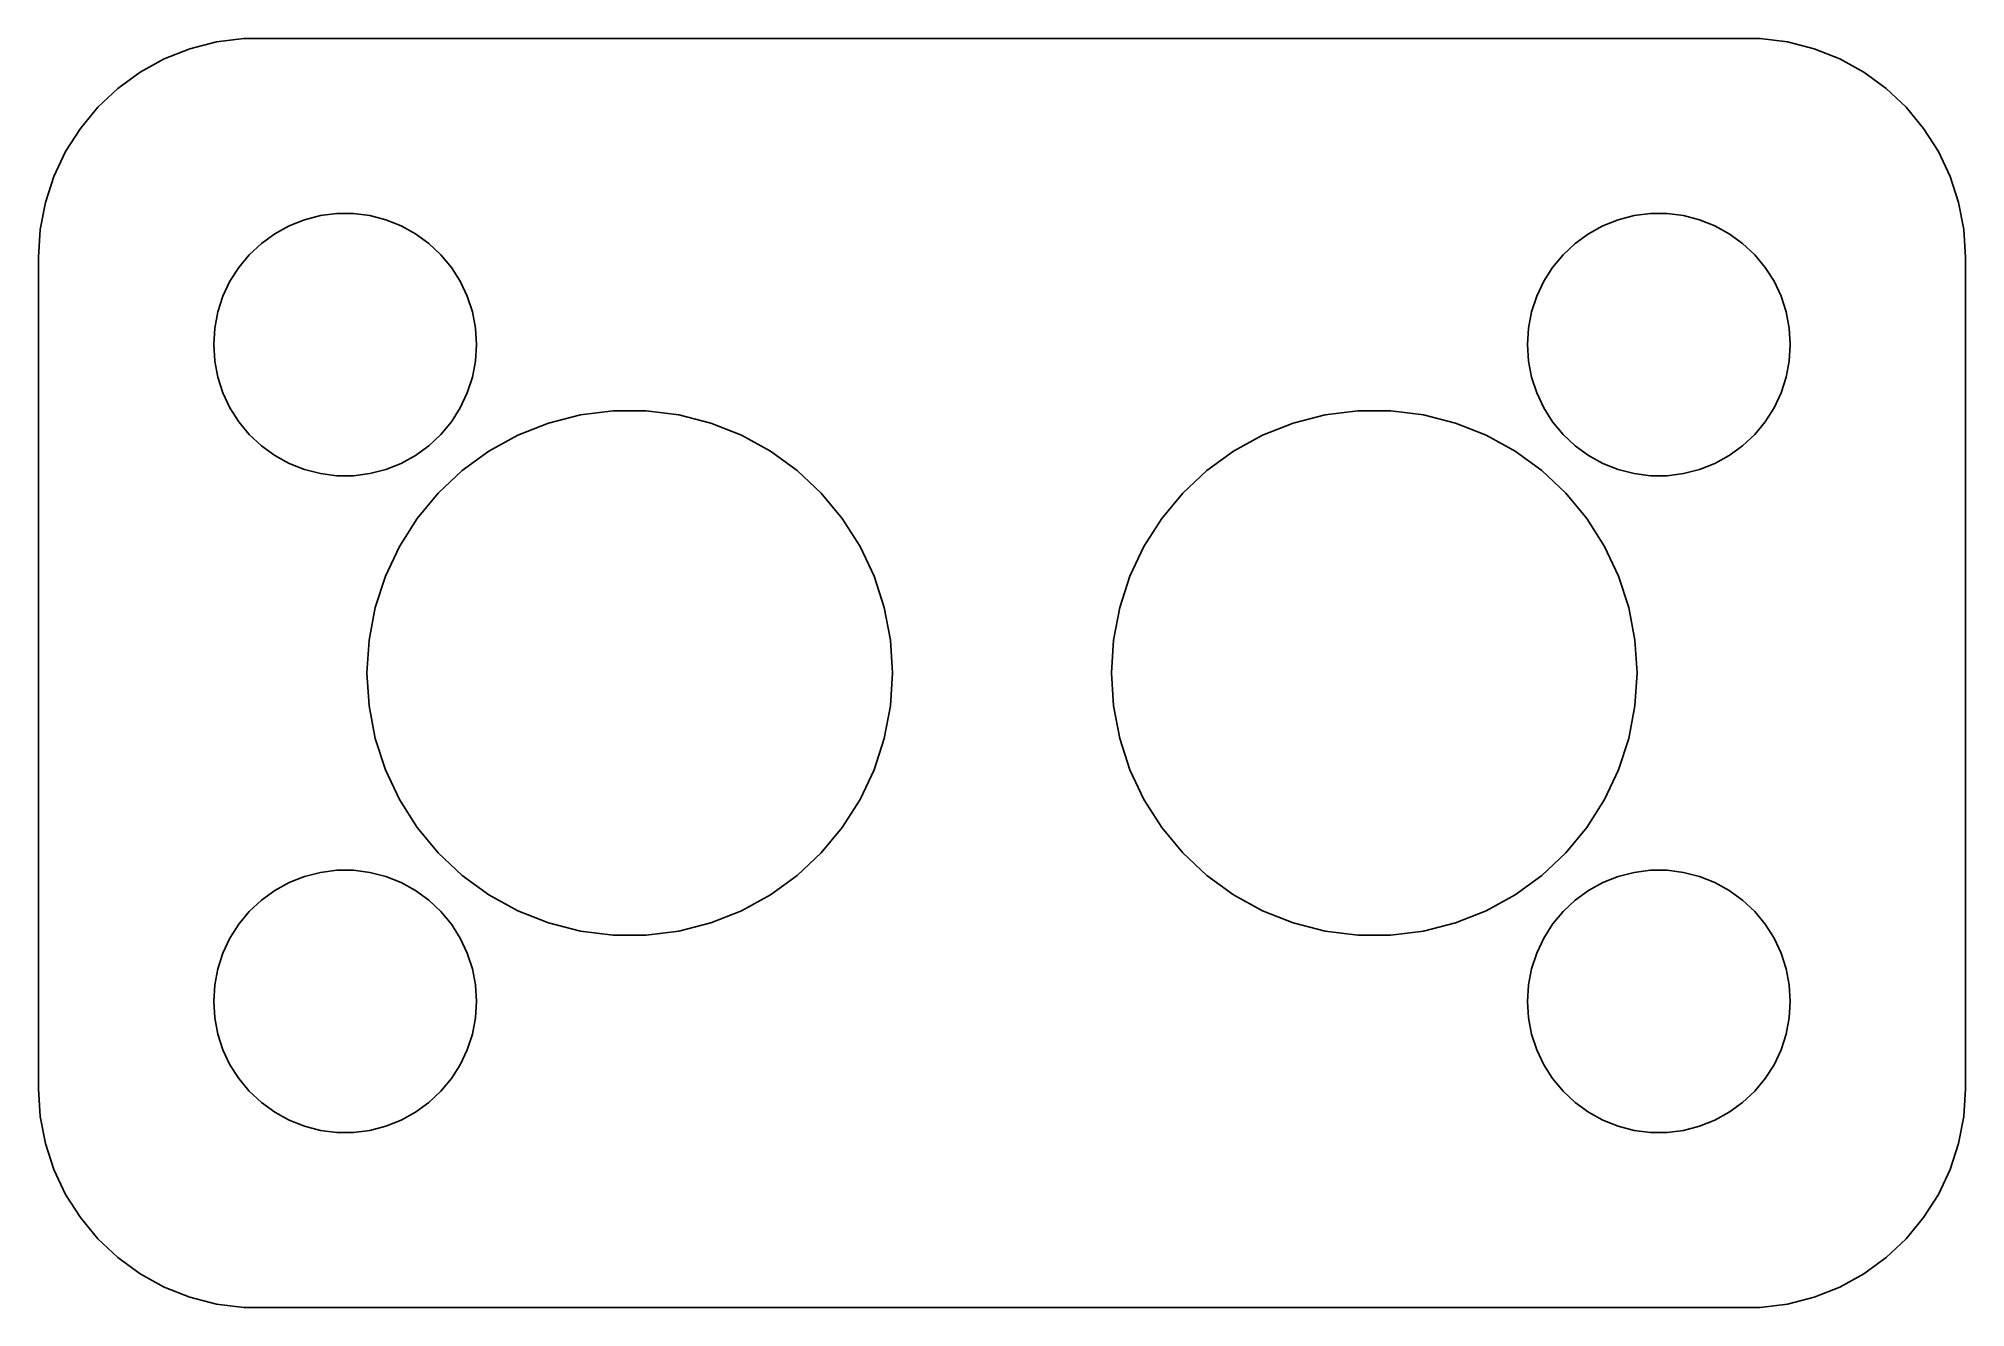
# Model space of a CAD drawing. Header units: metres. Extents: x -22 to 22, y 24.5 to 53.5.
import ezdxf

# ---------------------------------------------------------------- set-up
doc = ezdxf.new("R2010")
doc.units = ezdxf.units.M

msp = doc.modelspace()

# ---------------------------------------------------------------- linework, layer by layer
for p, q in [((-18.5451, 53.2553), (-19.1289, 53.0241)), ((-17.9369, 53.4114), (-18.5451, 53.2553)), ((-17.3139, 53.4901), (-17.9369, 53.4114)), ((17.3139, 53.4901), (-17.3139, 53.4901)), ((17.9369, 53.4114), (17.3139, 53.4901)), ((18.5451, 53.2553), (17.9369, 53.4114)), ((19.1289, 53.0241), (18.5451, 53.2553)), ((-19.1289, 53.0241), (-19.6791, 52.7216)), ((19.6791, 52.7216), (19.1289, 53.0241)), ((-19.6791, 52.7216), (-20.1871, 52.3526)), ((20.1871, 52.3526), (19.6791, 52.7216)), ((-20.6448, 51.9227), (-21.0451, 51.4389)), ((-20.1871, 52.3526), (-20.6448, 51.9227)), ((20.6448, 51.9227), (20.1871, 52.3526)), ((21.0451, 51.4389), (20.6448, 51.9227)), ((-21.0451, 51.4389), (-21.3815, 50.9088)), ((21.3815, 50.9088), (21.0451, 51.4389)), ((-21.3815, 50.9088), (-21.6489, 50.3406)), ((21.6489, 50.3406), (21.3815, 50.9088)), ((-21.6489, 50.3406), (-21.8429, 49.7434)), ((21.8429, 49.7434), (21.6489, 50.3406)), ((-21.8429, 49.7434), (-21.9606, 49.1267)), ((21.9606, 49.1267), (21.8429, 49.7434)), ((-16.2773, 49.2145), (-15.927, 49.3532)), ((-15.927, 49.3532), (-15.5621, 49.4469)), ((-15.5621, 49.4469), (-15.1884, 49.4941)), ((-15.1884, 49.4941), (-14.8116, 49.4941)), ((-14.8116, 49.4941), (-14.4379, 49.4469)), ((-14.4379, 49.4469), (-14.0729, 49.3532)), ((-14.0729, 49.3532), (-13.7227, 49.2145)), ((13.7227, 49.2145), (14.0729, 49.3532)), ((14.0729, 49.3532), (14.4379, 49.4469)), ((14.4379, 49.4469), (14.8116, 49.4941)), ((14.8116, 49.4941), (15.1884, 49.4941)), ((15.1884, 49.4941), (15.5621, 49.4469)), ((15.5621, 49.4469), (15.927, 49.3532)), ((15.927, 49.3532), (16.2773, 49.2145)), ((-21.9606, 49.1267), (-22, 48.5)), ((-16.9123, 48.8115), (-16.6075, 49.033)), ((-16.6075, 49.033), (-16.2773, 49.2145)), ((-13.7227, 49.2145), (-13.3925, 49.033)), ((-13.3925, 49.033), (-13.0877, 48.8115)), ((13.0877, 48.8115), (13.3925, 49.033)), ((13.3925, 49.033), (13.7227, 49.2145)), ((16.2773, 49.2145), (16.6075, 49.033)), ((16.6075, 49.033), (16.9123, 48.8115)), ((22, 48.5), (21.9606, 49.1267)), ((-22, 48.5), (-22, 29.5)), ((-17.427, 48.2634), (-17.1869, 48.5536)), ((-17.1869, 48.5536), (-16.9123, 48.8115)), ((-13.0877, 48.8115), (-12.8131, 48.5536)), ((-12.8131, 48.5536), (-12.5729, 48.2634)), ((12.5729, 48.2634), (12.8131, 48.5536)), ((12.8131, 48.5536), (13.0877, 48.8115)), ((16.9123, 48.8115), (17.1869, 48.5536)), ((17.1869, 48.5536), (17.427, 48.2634)), ((22, 29.5), (22, 48.5)), ((-17.6289, 47.9453), (-17.427, 48.2634)), ((-12.5729, 48.2634), (-12.3711, 47.9453)), ((12.3711, 47.9453), (12.5729, 48.2634)), ((17.427, 48.2634), (17.6289, 47.9453)), ((-17.9057, 47.2461), (-17.7893, 47.6044)), ((-17.7893, 47.6044), (-17.6289, 47.9453)), ((-12.3711, 47.9453), (-12.2107, 47.6044)), ((-12.2107, 47.6044), (-12.0942, 47.2461)), ((12.0942, 47.2461), (12.2107, 47.6044)), ((12.2107, 47.6044), (12.3711, 47.9453)), ((17.6289, 47.9453), (17.7893, 47.6044)), ((17.7893, 47.6044), (17.9057, 47.2461)), ((-17.9763, 46.876), (-17.9057, 47.2461)), ((-12.0942, 47.2461), (-12.0237, 46.876)), ((12.0237, 46.876), (12.0942, 47.2461)), ((17.9057, 47.2461), (17.9763, 46.876)), ((-18, 46.5), (-17.9763, 46.876)), ((-12.0237, 46.876), (-12, 46.5)), ((12, 46.5), (12.0237, 46.876)), ((17.9763, 46.876), (18, 46.5)), ((-17.9763, 46.124), (-18, 46.5)), ((-12, 46.5), (-12.0237, 46.124)), ((12.0237, 46.124), (12, 46.5)), ((18, 46.5), (17.9763, 46.124)), ((-17.9057, 45.7539), (-17.9763, 46.124)), ((-12.0237, 46.124), (-12.0942, 45.7539)), ((12.0942, 45.7539), (12.0237, 46.124)), ((17.9763, 46.124), (17.9057, 45.7539)), ((-17.7893, 45.3956), (-17.9057, 45.7539)), ((-17.6289, 45.0547), (-17.7893, 45.3956)), ((-12.2107, 45.3956), (-12.3711, 45.0547)), ((-12.0942, 45.7539), (-12.2107, 45.3956)), ((12.2107, 45.3956), (12.0942, 45.7539)), ((12.3711, 45.0547), (12.2107, 45.3956)), ((17.7893, 45.3956), (17.6289, 45.0547)), ((17.9057, 45.7539), (17.7893, 45.3956)), ((-17.427, 44.7366), (-17.6289, 45.0547)), ((-12.3711, 45.0547), (-12.5729, 44.7366)), ((-10.3541, 44.7063), (-9.62428, 44.8937)), ((-9.62428, 44.8937), (-8.87674, 44.9882)), ((-8.87674, 44.9882), (-8.12325, 44.9882)), ((-8.12325, 44.9882), (-7.3757, 44.8937)), ((-7.3757, 44.8937), (-6.64589, 44.7063)), ((6.64589, 44.7063), (7.3757, 44.8937)), ((7.3757, 44.8937), (8.12325, 44.9882)), ((8.12325, 44.9882), (8.87674, 44.9882)), ((8.87674, 44.9882), (9.62428, 44.8937)), ((9.62428, 44.8937), (10.3541, 44.7063)), ((12.5729, 44.7366), (12.3711, 45.0547)), ((17.6289, 45.0547), (17.427, 44.7366)), ((-17.1869, 44.4464), (-17.427, 44.7366)), ((-16.9123, 44.1884), (-17.1869, 44.4464)), ((-12.8131, 44.4464), (-13.0877, 44.1884)), ((-12.5729, 44.7366), (-12.8131, 44.4464)), ((-11.0547, 44.429), (-10.3541, 44.7063)), ((-6.64589, 44.7063), (-5.94531, 44.429)), ((5.94531, 44.429), (6.64589, 44.7063)), ((10.3541, 44.7063), (11.0547, 44.429)), ((12.8131, 44.4464), (12.5729, 44.7366)), ((13.0877, 44.1884), (12.8131, 44.4464)), ((17.1869, 44.4464), (16.9123, 44.1884)), ((17.427, 44.7366), (17.1869, 44.4464)), ((-16.6075, 43.967), (-16.9123, 44.1884)), ((-13.0877, 44.1884), (-13.3925, 43.967)), ((-12.3245, 43.6231), (-11.715, 44.066)), ((-11.715, 44.066), (-11.0547, 44.429)), ((-5.94531, 44.429), (-5.28503, 44.066)), ((-5.28503, 44.066), (-4.67545, 43.6231)), ((4.67545, 43.6231), (5.28503, 44.066)), ((5.28503, 44.066), (5.94531, 44.429)), ((11.0547, 44.429), (11.715, 44.066)), ((11.715, 44.066), (12.3245, 43.6231)), ((13.3925, 43.967), (13.0877, 44.1884)), ((16.9123, 44.1884), (16.6075, 43.967)), ((-16.2773, 43.7855), (-16.6075, 43.967)), ((-15.927, 43.6468), (-16.2773, 43.7855)), ((-15.5621, 43.5531), (-15.927, 43.6468)), ((-14.0729, 43.6468), (-14.4379, 43.5531)), ((-13.7227, 43.7855), (-14.0729, 43.6468)), ((-13.3925, 43.967), (-13.7227, 43.7855)), ((-12.8738, 43.1073), (-12.3245, 43.6231)), ((-4.67545, 43.6231), (-4.12617, 43.1073)), ((4.12617, 43.1073), (4.67545, 43.6231)), ((12.3245, 43.6231), (12.8738, 43.1073)), ((13.7227, 43.7855), (13.3925, 43.967)), ((14.0729, 43.6468), (13.7227, 43.7855)), ((14.4379, 43.5531), (14.0729, 43.6468)), ((15.927, 43.6468), (15.5621, 43.5531)), ((16.2773, 43.7855), (15.927, 43.6468)), ((16.6075, 43.967), (16.2773, 43.7855)), ((-15.1884, 43.5059), (-15.5621, 43.5531)), ((-14.8116, 43.5059), (-15.1884, 43.5059)), ((-14.4379, 43.5531), (-14.8116, 43.5059)), ((14.8116, 43.5059), (14.4379, 43.5531)), ((15.1884, 43.5059), (14.8116, 43.5059)), ((15.5621, 43.5531), (15.1884, 43.5059)), ((-13.3541, 42.5267), (-12.8738, 43.1073)), ((-4.12617, 43.1073), (-3.64589, 42.5267)), ((3.64589, 42.5267), (4.12617, 43.1073)), ((12.8738, 43.1073), (13.3541, 42.5267)), ((-13.7578, 41.8905), (-13.3541, 42.5267)), ((-3.64589, 42.5267), (-3.24216, 41.8905)), ((3.24216, 41.8905), (3.64589, 42.5267)), ((13.3541, 42.5267), (13.7578, 41.8905)), ((-14.0786, 41.2087), (-13.7578, 41.8905)), ((-3.24216, 41.8905), (-2.92134, 41.2087)), ((2.92134, 41.2087), (3.24216, 41.8905)), ((13.7578, 41.8905), (14.0786, 41.2087)), ((-14.3115, 40.4921), (-14.0786, 41.2087)), ((-2.92134, 41.2087), (-2.68849, 40.4921)), ((2.68849, 40.4921), (2.92134, 41.2087)), ((14.0786, 41.2087), (14.3115, 40.4921)), ((-14.4527, 39.752), (-14.3115, 40.4921)), ((-2.68849, 40.4921), (-2.5473, 39.752)), ((2.5473, 39.752), (2.68849, 40.4921)), ((14.3115, 40.4921), (14.4527, 39.752)), ((-14.5, 39), (-14.4527, 39.752)), ((-2.5473, 39.752), (-2.5, 39)), ((2.5, 39), (2.5473, 39.752)), ((14.4527, 39.752), (14.5, 39)), ((-14.4527, 38.248), (-14.5, 39)), ((-2.5, 39), (-2.5473, 38.248)), ((2.5473, 38.248), (2.5, 39)), ((14.5, 39), (14.4527, 38.248)), ((-14.3115, 37.5079), (-14.4527, 38.248)), ((-2.5473, 38.248), (-2.68849, 37.5079)), ((2.68849, 37.5079), (2.5473, 38.248)), ((14.4527, 38.248), (14.3115, 37.5079)), ((-14.0786, 36.7913), (-14.3115, 37.5079)), ((-2.68849, 37.5079), (-2.92134, 36.7913)), ((2.92134, 36.7913), (2.68849, 37.5079)), ((14.3115, 37.5079), (14.0786, 36.7913)), ((-13.7578, 36.1095), (-14.0786, 36.7913)), ((-2.92134, 36.7913), (-3.24216, 36.1095)), ((3.24216, 36.1095), (2.92134, 36.7913)), ((14.0786, 36.7913), (13.7578, 36.1095)), ((-13.3541, 35.4733), (-13.7578, 36.1095)), ((-3.24216, 36.1095), (-3.64589, 35.4733)), ((3.64589, 35.4733), (3.24216, 36.1095)), ((13.7578, 36.1095), (13.3541, 35.4733)), ((-12.8738, 34.8927), (-13.3541, 35.4733)), ((-3.64589, 35.4733), (-4.12617, 34.8927)), ((4.12617, 34.8927), (3.64589, 35.4733)), ((13.3541, 35.4733), (12.8738, 34.8927)), ((-12.3245, 34.3769), (-12.8738, 34.8927)), ((-4.12617, 34.8927), (-4.67545, 34.3769)), ((4.67545, 34.3769), (4.12617, 34.8927)), ((12.8738, 34.8927), (12.3245, 34.3769)), ((-16.2773, 34.2145), (-15.927, 34.3532)), ((-15.927, 34.3532), (-15.5621, 34.4469)), ((-15.5621, 34.4469), (-15.1884, 34.4941)), ((-15.1884, 34.4941), (-14.8116, 34.4941)), ((-14.8116, 34.4941), (-14.4379, 34.4469)), ((-14.4379, 34.4469), (-14.0729, 34.3532)), ((-14.0729, 34.3532), (-13.7227, 34.2145)), ((-11.715, 33.934), (-12.3245, 34.3769)), ((-4.67545, 34.3769), (-5.28503, 33.934)), ((5.28503, 33.934), (4.67545, 34.3769)), ((12.3245, 34.3769), (11.715, 33.934)), ((13.7227, 34.2145), (14.0729, 34.3532)), ((14.0729, 34.3532), (14.4379, 34.4469)), ((14.4379, 34.4469), (14.8116, 34.4941)), ((14.8116, 34.4941), (15.1884, 34.4941)), ((15.1884, 34.4941), (15.5621, 34.4469)), ((15.5621, 34.4469), (15.927, 34.3532)), ((15.927, 34.3532), (16.2773, 34.2145)), ((-16.9123, 33.8116), (-16.6075, 34.033)), ((-16.6075, 34.033), (-16.2773, 34.2145)), ((-13.7227, 34.2145), (-13.3925, 34.033)), ((-13.3925, 34.033), (-13.0877, 33.8116)), ((-11.0547, 33.571), (-11.715, 33.934)), ((-5.28503, 33.934), (-5.94531, 33.571)), ((5.94531, 33.571), (5.28503, 33.934)), ((11.715, 33.934), (11.0547, 33.571)), ((13.0877, 33.8116), (13.3925, 34.033)), ((13.3925, 34.033), (13.7227, 34.2145)), ((16.2773, 34.2145), (16.6075, 34.033)), ((16.6075, 34.033), (16.9123, 33.8116)), ((-17.427, 33.2634), (-17.1869, 33.5536)), ((-17.1869, 33.5536), (-16.9123, 33.8116)), ((-13.0877, 33.8116), (-12.8131, 33.5536)), ((-12.8131, 33.5536), (-12.5729, 33.2634)), ((-10.3541, 33.2937), (-11.0547, 33.571)), ((-5.94531, 33.571), (-6.64589, 33.2937)), ((6.64589, 33.2937), (5.94531, 33.571)), ((11.0547, 33.571), (10.3541, 33.2937)), ((12.5729, 33.2634), (12.8131, 33.5536)), ((12.8131, 33.5536), (13.0877, 33.8116)), ((16.9123, 33.8116), (17.1869, 33.5536)), ((17.1869, 33.5536), (17.427, 33.2634)), ((-17.6289, 32.9453), (-17.427, 33.2634)), ((-12.5729, 33.2634), (-12.3711, 32.9453)), ((-9.62428, 33.1063), (-10.3541, 33.2937)), ((-8.87674, 33.0118), (-9.62428, 33.1063)), ((-8.12325, 33.0118), (-8.87674, 33.0118)), ((-7.3757, 33.1063), (-8.12325, 33.0118)), ((-6.64589, 33.2937), (-7.3757, 33.1063)), ((7.3757, 33.1063), (6.64589, 33.2937)), ((8.12325, 33.0118), (7.3757, 33.1063)), ((8.87674, 33.0118), (8.12325, 33.0118)), ((9.62428, 33.1063), (8.87674, 33.0118)), ((10.3541, 33.2937), (9.62428, 33.1063)), ((12.3711, 32.9453), (12.5729, 33.2634)), ((17.427, 33.2634), (17.6289, 32.9453)), ((-17.9057, 32.2461), (-17.7893, 32.6044)), ((-17.7893, 32.6044), (-17.6289, 32.9453)), ((-12.3711, 32.9453), (-12.2107, 32.6044)), ((-12.2107, 32.6044), (-12.0942, 32.2461)), ((12.0942, 32.2461), (12.2107, 32.6044)), ((12.2107, 32.6044), (12.3711, 32.9453)), ((17.6289, 32.9453), (17.7893, 32.6044)), ((17.7893, 32.6044), (17.9057, 32.2461)), ((-17.9763, 31.876), (-17.9057, 32.2461)), ((-12.0942, 32.2461), (-12.0237, 31.876)), ((12.0237, 31.876), (12.0942, 32.2461)), ((17.9057, 32.2461), (17.9763, 31.876)), ((-18, 31.5), (-17.9763, 31.876)), ((-12.0237, 31.876), (-12, 31.5)), ((12, 31.5), (12.0237, 31.876)), ((17.9763, 31.876), (18, 31.5)), ((-17.9763, 31.124), (-18, 31.5)), ((-12, 31.5), (-12.0237, 31.124)), ((12.0237, 31.124), (12, 31.5)), ((18, 31.5), (17.9763, 31.124)), ((-17.9057, 30.7539), (-17.9763, 31.124)), ((-12.0237, 31.124), (-12.0942, 30.7539)), ((12.0942, 30.7539), (12.0237, 31.124)), ((17.9763, 31.124), (17.9057, 30.7539)), ((-17.7893, 30.3956), (-17.9057, 30.7539)), ((-17.6289, 30.0547), (-17.7893, 30.3956)), ((-12.2107, 30.3956), (-12.3711, 30.0547)), ((-12.0942, 30.7539), (-12.2107, 30.3956)), ((12.2107, 30.3956), (12.0942, 30.7539)), ((12.3711, 30.0547), (12.2107, 30.3956)), ((17.7893, 30.3956), (17.6289, 30.0547)), ((17.9057, 30.7539), (17.7893, 30.3956)), ((-17.427, 29.7366), (-17.6289, 30.0547)), ((-12.3711, 30.0547), (-12.5729, 29.7366)), ((12.5729, 29.7366), (12.3711, 30.0547)), ((17.6289, 30.0547), (17.427, 29.7366)), ((-22, 29.5), (-21.9606, 28.8733)), ((-17.1869, 29.4464), (-17.427, 29.7366)), ((-12.5729, 29.7366), (-12.8131, 29.4464)), ((12.8131, 29.4464), (12.5729, 29.7366)), ((17.427, 29.7366), (17.1869, 29.4464)), ((21.9606, 28.8733), (22, 29.5)), ((-16.9123, 29.1885), (-17.1869, 29.4464)), ((-16.6075, 28.967), (-16.9123, 29.1885)), ((-13.0877, 29.1885), (-13.3925, 28.967)), ((-12.8131, 29.4464), (-13.0877, 29.1885)), ((13.0877, 29.1885), (12.8131, 29.4464)), ((13.3925, 28.967), (13.0877, 29.1885)), ((16.9123, 29.1885), (16.6075, 28.967)), ((17.1869, 29.4464), (16.9123, 29.1885)), ((-21.9606, 28.8733), (-21.8429, 28.2566)), ((-16.2773, 28.7855), (-16.6075, 28.967)), ((-15.927, 28.6468), (-16.2773, 28.7855)), ((-15.5621, 28.5531), (-15.927, 28.6468)), ((-14.0729, 28.6468), (-14.4379, 28.5531)), ((-13.7227, 28.7855), (-14.0729, 28.6468)), ((-13.3925, 28.967), (-13.7227, 28.7855)), ((13.7227, 28.7855), (13.3925, 28.967)), ((14.0729, 28.6468), (13.7227, 28.7855)), ((14.4379, 28.5531), (14.0729, 28.6468)), ((15.927, 28.6468), (15.5621, 28.5531)), ((16.2773, 28.7855), (15.927, 28.6468)), ((16.6075, 28.967), (16.2773, 28.7855)), ((21.8429, 28.2566), (21.9606, 28.8733)), ((-21.8429, 28.2566), (-21.6489, 27.6594)), ((-15.1884, 28.5059), (-15.5621, 28.5531)), ((-14.8116, 28.5059), (-15.1884, 28.5059)), ((-14.4379, 28.5531), (-14.8116, 28.5059)), ((14.8116, 28.5059), (14.4379, 28.5531)), ((15.1884, 28.5059), (14.8116, 28.5059)), ((15.5621, 28.5531), (15.1884, 28.5059)), ((21.6489, 27.6594), (21.8429, 28.2566)), ((-21.6489, 27.6594), (-21.3815, 27.0912)), ((21.3815, 27.0912), (21.6489, 27.6594)), ((-21.3815, 27.0912), (-21.0451, 26.5611)), ((21.0451, 26.5611), (21.3815, 27.0912)), ((-21.0451, 26.5611), (-20.6448, 26.0773)), ((20.6448, 26.0773), (21.0451, 26.5611)), ((-20.6448, 26.0773), (-20.1871, 25.6474)), ((20.1871, 25.6474), (20.6448, 26.0773)), ((-20.1871, 25.6474), (-19.6791, 25.2784)), ((19.6791, 25.2784), (20.1871, 25.6474)), ((-19.6791, 25.2784), (-19.1289, 24.9759)), ((19.1289, 24.9759), (19.6791, 25.2784)), ((-19.1289, 24.9759), (-18.5451, 24.7447)), ((-18.5451, 24.7447), (-17.9369, 24.5886)), ((17.9369, 24.5886), (18.5451, 24.7447)), ((18.5451, 24.7447), (19.1289, 24.9759)), ((-17.9369, 24.5886), (-17.3139, 24.5099)), ((-17.3139, 24.5099), (17.3139, 24.5099)), ((17.3139, 24.5099), (17.9369, 24.5886))]:
    msp.add_line(p, q)

doc.saveas('drawing.dxf')
